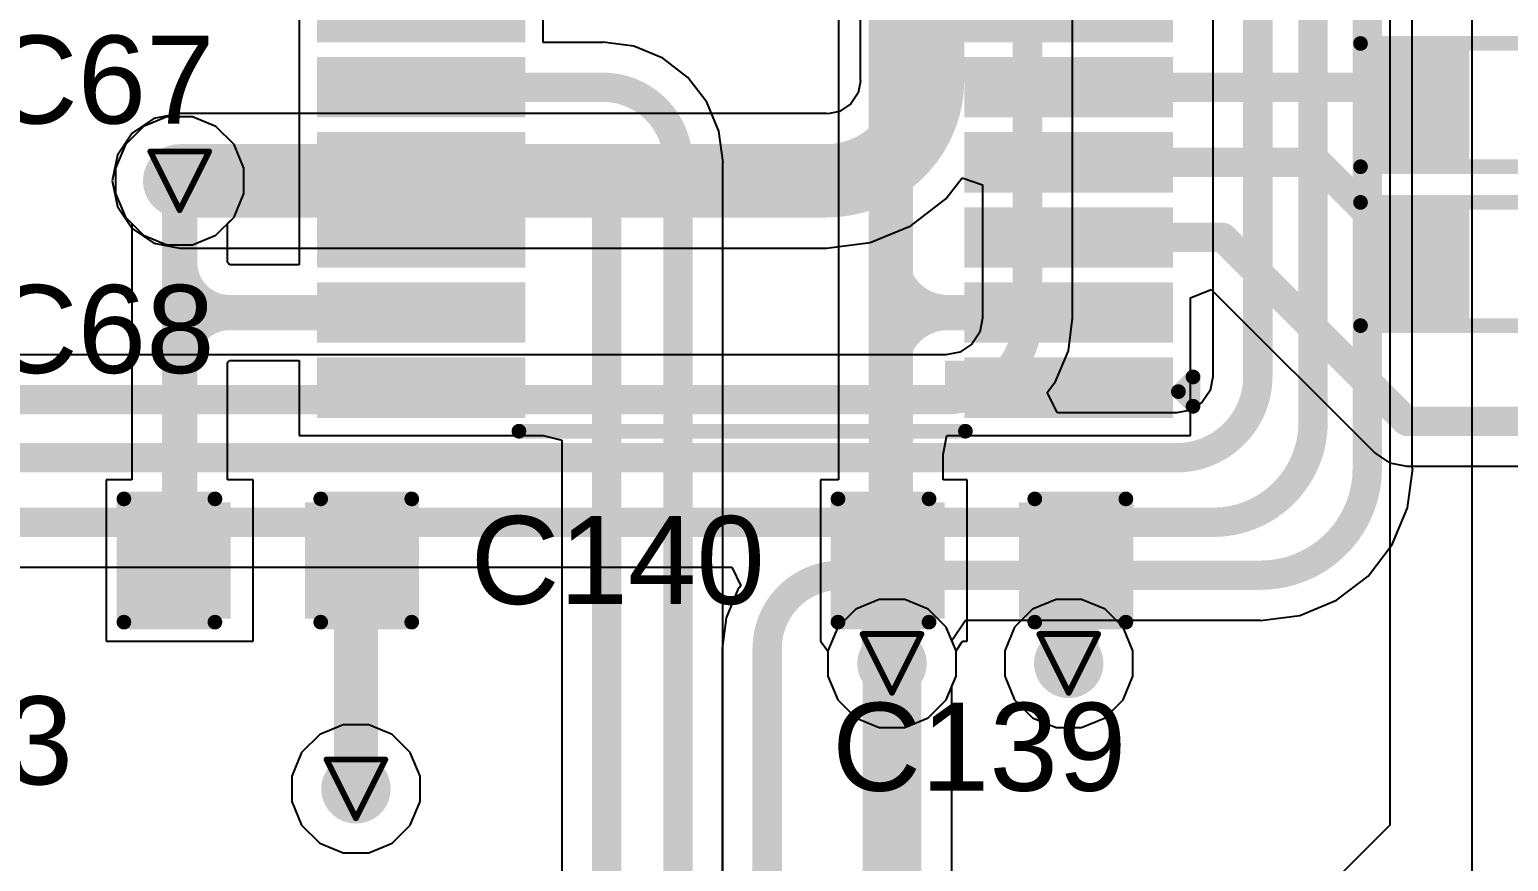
# Model space of a CAD drawing. Header units: inches. Extents: x 0 to 211, y 0 to 201.
# Drawn here: x 1.879 to 2.382, y 3.242 to 3.526 of the extents above; entities that cross this region are included whole.
import ezdxf

# ---------------------------------------------------------------- set-up
doc = ezdxf.new("R2010")
doc.units = ezdxf.units.IN
doc.header["$MEASUREMENT"] = 0
for name, color, linetype in [('Bottom Layer', 5, 'Continuous'), ('Drill Drawing', 1, 'Continuous'), ('Layer 1', 16, 'Continuous'), ('Layer 2', 76, 'Continuous'), ('Top Layer', 1, 'Continuous'), ('Top Overlay', 2, 'Continuous'), ('Top Paste', 8, 'Continuous'), ('Top Solder', 216, 'Continuous'), ('Via Holes', 16, 'Continuous')]:
    doc.layers.add(name, color=color, linetype=linetype)
doc.styles.add('Arial', font='', dxfattribs={"height": 0.2})
doc.styles.get('Arial').set_extended_font_data('Arial')

# ---------------------------------------------------------------- blocks, each defined once
blk = doc.blocks.new('R___0603_46')
at = {"layer": 'Top Layer'}
for points in [[(-0.015, 0.0175), (-0.015, -0.0175), (-0.045, -0.0175), (-0.045, 0.0175)], [(0.045, 0.0175), (0.045, -0.0175), (0.015, -0.0175), (0.015, 0.0175)]]:
    blk.add_hatch(color=1, dxfattribs=at).paths.add_polyline_path(points)
at = {"layer": 'Top Paste'}
for points in [[(-0.015, 0.0175), (-0.015, -0.0175), (-0.045, -0.0175), (-0.045, 0.0175)], [(0.045, 0.0175), (0.045, -0.0175), (0.015, -0.0175), (0.015, 0.0175)]]:
    blk.add_hatch(color=8, dxfattribs=at).paths.add_polyline_path(points)
at = {"layer": 'Top Solder'}
for points in [[(-0.011, 0.0215), (-0.011, -0.0215), (-0.049, -0.0215), (-0.049, 0.0215)], [(0.049, 0.0215), (0.049, -0.0215), (0.011, -0.0215), (0.011, 0.0215)]]:
    blk.add_hatch(color=216, dxfattribs=at).paths.add_polyline_path(points)
at = {"layer": 'Top Overlay'}
for points in [[(0.048, 0.021, 0.005, 0.005, 0), (-0.048, 0.021, 0.005, 0.005, 0)], [(-0.048, 0.021, 0.005, 0.005, 0), (-0.048, -0.021, 0.005, 0.005, 0)], [(0.048, 0.021, 0.005, 0.005, 0), (0.048, -0.021, 0.005, 0.005, 0)], [(0.048, -0.021, 0.005, 0.005, 0), (-0.048, -0.021, 0.005, 0.005, 0)]]:
    blk.add_lwpolyline(points, format="xyseb", dxfattribs=at)
for points in [[(-0.04925, 0.021, 0.0025, 0.0025, 1), (-0.04675, 0.021, 0.0025, 0.0025, 1)], [(-0.04925, 0.021, 0.0025, 0.0025, 1), (-0.04675, 0.021, 0.0025, 0.0025, 1)], [(0.04675, 0.021, 0.0025, 0.0025, 1), (0.04925, 0.021, 0.0025, 0.0025, 1)], [(0.04675, 0.021, 0.0025, 0.0025, 1), (0.04925, 0.021, 0.0025, 0.0025, 1)], [(-0.04925, -0.021, 0.0025, 0.0025, 1), (-0.04675, -0.021, 0.0025, 0.0025, 1)], [(-0.04925, -0.021, 0.0025, 0.0025, 1), (-0.04675, -0.021, 0.0025, 0.0025, 1)], [(0.04675, -0.021, 0.0025, 0.0025, 1), (0.04925, -0.021, 0.0025, 0.0025, 1)], [(0.04675, -0.021, 0.0025, 0.0025, 1), (0.04925, -0.021, 0.0025, 0.0025, 1)]]:
    blk.add_lwpolyline(points, format="xyseb", close=True, dxfattribs=at)
blk = doc.blocks.new('R___0603_47')
at = {"layer": 'Top Layer'}
for points in [[(-0.015, 0.0175), (-0.015, -0.0175), (-0.045, -0.0175), (-0.045, 0.0175)], [(0.045, 0.0175), (0.045, -0.0175), (0.015, -0.0175), (0.015, 0.0175)]]:
    blk.add_hatch(color=1, dxfattribs=at).paths.add_polyline_path(points)
at = {"layer": 'Top Paste'}
for points in [[(-0.015, 0.0175), (-0.015, -0.0175), (-0.045, -0.0175), (-0.045, 0.0175)], [(0.045, 0.0175), (0.045, -0.0175), (0.015, -0.0175), (0.015, 0.0175)]]:
    blk.add_hatch(color=8, dxfattribs=at).paths.add_polyline_path(points)
at = {"layer": 'Top Solder'}
for points in [[(-0.011, 0.0215), (-0.011, -0.0215), (-0.049, -0.0215), (-0.049, 0.0215)], [(0.049, 0.0215), (0.049, -0.0215), (0.011, -0.0215), (0.011, 0.0215)]]:
    blk.add_hatch(color=216, dxfattribs=at).paths.add_polyline_path(points)
at = {"layer": 'Top Overlay'}
for points in [[(0.048, 0.021, 0.005, 0.005, 0), (-0.048, 0.021, 0.005, 0.005, 0)], [(-0.048, 0.021, 0.005, 0.005, 0), (-0.048, -0.021, 0.005, 0.005, 0)], [(0.048, 0.021, 0.005, 0.005, 0), (0.048, -0.021, 0.005, 0.005, 0)], [(0.048, -0.021, 0.005, 0.005, 0), (-0.048, -0.021, 0.005, 0.005, 0)]]:
    blk.add_lwpolyline(points, format="xyseb", dxfattribs=at)
for points in [[(-0.04925, 0.021, 0.0025, 0.0025, 1), (-0.04675, 0.021, 0.0025, 0.0025, 1)], [(-0.04925, 0.021, 0.0025, 0.0025, 1), (-0.04675, 0.021, 0.0025, 0.0025, 1)], [(0.04675, 0.021, 0.0025, 0.0025, 1), (0.04925, 0.021, 0.0025, 0.0025, 1)], [(0.04675, 0.021, 0.0025, 0.0025, 1), (0.04925, 0.021, 0.0025, 0.0025, 1)], [(-0.04925, -0.021, 0.0025, 0.0025, 1), (-0.04675, -0.021, 0.0025, 0.0025, 1)], [(-0.04925, -0.021, 0.0025, 0.0025, 1), (-0.04675, -0.021, 0.0025, 0.0025, 1)], [(0.04675, -0.021, 0.0025, 0.0025, 1), (0.04925, -0.021, 0.0025, 0.0025, 1)], [(0.04675, -0.021, 0.0025, 0.0025, 1), (0.04925, -0.021, 0.0025, 0.0025, 1)]]:
    blk.add_lwpolyline(points, format="xyseb", close=True, dxfattribs=at)
blk = doc.blocks.new('TSSOP_20_53')
at = {"layer": 'Top Layer'}
for points in [[(-0.07874, 0.12146), (-0.07874, 0.10886), (-0.14173, 0.10886), (-0.14173, 0.12146)], [(0.14173, 0.12146), (0.14173, 0.10886), (0.07874, 0.10886), (0.07874, 0.12146)], [(-0.07874, 0.09587), (-0.07874, 0.08327), (-0.14173, 0.08327), (-0.14173, 0.09587)], [(0.14173, 0.09587), (0.14173, 0.08327), (0.07874, 0.08327), (0.07874, 0.09587)], [(-0.07874, 0.07028), (-0.07874, 0.05768), (-0.14173, 0.05768), (-0.14173, 0.07028)], [(0.14173, 0.07028), (0.14173, 0.05768), (0.07874, 0.05768), (0.07874, 0.07028)], [(-0.07874, 0.04469), (-0.07874, 0.03209), (-0.14173, 0.03209), (-0.14173, 0.04469)], [(0.14173, 0.04469), (0.14173, 0.03209), (0.07874, 0.03209), (0.07874, 0.04469)], [(-0.07874, 0.01909), (-0.07874, 0.0065), (-0.14173, 0.0065), (-0.14173, 0.01909)], [(0.14173, 0.01909), (0.14173, 0.0065), (0.07874, 0.0065), (0.07874, 0.01909)], [(-0.07874, -0.0065), (-0.07874, -0.01909), (-0.14173, -0.01909), (-0.14173, -0.0065)], [(0.14173, -0.0065), (0.14173, -0.01909), (0.07874, -0.01909), (0.07874, -0.0065)], [(-0.07874, -0.03209), (-0.07874, -0.04469), (-0.14173, -0.04469), (-0.14173, -0.03209)], [(0.14173, -0.03209), (0.14173, -0.04469), (0.07874, -0.04469), (0.07874, -0.03209)], [(-0.07874, -0.05768), (-0.07874, -0.07028), (-0.14173, -0.07028), (-0.14173, -0.05768)], [(0.14173, -0.05768), (0.14173, -0.07028), (0.07874, -0.07028), (0.07874, -0.05768)], [(-0.07874, -0.08327), (-0.07874, -0.09587), (-0.14173, -0.09587), (-0.14173, -0.08327)], [(0.14173, -0.08327), (0.14173, -0.09587), (0.07874, -0.09587), (0.07874, -0.08327)], [(-0.07874, -0.10886), (-0.07874, -0.12146), (-0.14173, -0.12146), (-0.14173, -0.10886)], [(0.14173, -0.10886), (0.14173, -0.12146), (0.07874, -0.12146), (0.07874, -0.10886)]]:
    blk.add_hatch(color=1, dxfattribs=at).paths.add_polyline_path(points)
at = {"layer": 'Top Overlay'}
blk.add_hatch(color=2, dxfattribs=at).paths.add_polyline_path([(-0.07506, 0.106), (-0.06806, 0.106), (-0.06806, 0.123), (-0.07506, 0.123)])
at = {"layer": 'Top Paste'}
for points in [[(-0.07874, 0.12146), (-0.07874, 0.10886), (-0.14173, 0.10886), (-0.14173, 0.12146)], [(0.14173, 0.12146), (0.14173, 0.10886), (0.07874, 0.10886), (0.07874, 0.12146)], [(-0.07874, 0.09587), (-0.07874, 0.08327), (-0.14173, 0.08327), (-0.14173, 0.09587)], [(0.14173, 0.09587), (0.14173, 0.08327), (0.07874, 0.08327), (0.07874, 0.09587)], [(-0.07874, 0.07028), (-0.07874, 0.05768), (-0.14173, 0.05768), (-0.14173, 0.07028)], [(0.14173, 0.07028), (0.14173, 0.05768), (0.07874, 0.05768), (0.07874, 0.07028)], [(-0.07874, 0.04469), (-0.07874, 0.03209), (-0.14173, 0.03209), (-0.14173, 0.04469)], [(0.14173, 0.04469), (0.14173, 0.03209), (0.07874, 0.03209), (0.07874, 0.04469)], [(-0.07874, 0.01909), (-0.07874, 0.0065), (-0.14173, 0.0065), (-0.14173, 0.01909)], [(0.14173, 0.01909), (0.14173, 0.0065), (0.07874, 0.0065), (0.07874, 0.01909)], [(-0.07874, -0.0065), (-0.07874, -0.01909), (-0.14173, -0.01909), (-0.14173, -0.0065)], [(0.14173, -0.0065), (0.14173, -0.01909), (0.07874, -0.01909), (0.07874, -0.0065)], [(-0.07874, -0.03209), (-0.07874, -0.04469), (-0.14173, -0.04469), (-0.14173, -0.03209)], [(0.14173, -0.03209), (0.14173, -0.04469), (0.07874, -0.04469), (0.07874, -0.03209)], [(-0.07874, -0.05768), (-0.07874, -0.07028), (-0.14173, -0.07028), (-0.14173, -0.05768)], [(0.14173, -0.05768), (0.14173, -0.07028), (0.07874, -0.07028), (0.07874, -0.05768)], [(-0.07874, -0.08327), (-0.07874, -0.09587), (-0.14173, -0.09587), (-0.14173, -0.08327)], [(0.14173, -0.08327), (0.14173, -0.09587), (0.07874, -0.09587), (0.07874, -0.08327)], [(-0.07874, -0.10886), (-0.07874, -0.12146), (-0.14173, -0.12146), (-0.14173, -0.10886)], [(0.14173, -0.10886), (0.14173, -0.12146), (0.07874, -0.12146), (0.07874, -0.10886)]]:
    blk.add_hatch(color=8, dxfattribs=at).paths.add_polyline_path(points)
at = {"layer": 'Top Solder'}
for points in [[(-0.07474, 0.12546), (-0.07474, 0.10486), (-0.14573, 0.10486), (-0.14573, 0.12546)], [(0.14573, 0.12546), (0.14573, 0.10486), (0.07474, 0.10486), (0.07474, 0.12546)], [(-0.07474, 0.09987), (-0.07474, 0.07927), (-0.14573, 0.07927), (-0.14573, 0.09987)], [(0.14573, 0.09987), (0.14573, 0.07927), (0.07474, 0.07927), (0.07474, 0.09987)], [(-0.07474, 0.07428), (-0.07474, 0.05368), (-0.14573, 0.05368), (-0.14573, 0.07428)], [(0.14573, 0.07428), (0.14573, 0.05368), (0.07474, 0.05368), (0.07474, 0.07428)], [(-0.07474, 0.04868), (-0.07474, 0.02809), (-0.14573, 0.02809), (-0.14573, 0.04868)], [(0.14573, 0.04868), (0.14573, 0.02809), (0.07474, 0.02809), (0.07474, 0.04868)], [(-0.07474, 0.02309), (-0.07474, 0.0025), (-0.14573, 0.0025), (-0.14573, 0.02309)], [(0.14573, 0.02309), (0.14573, 0.0025), (0.07474, 0.0025), (0.07474, 0.02309)], [(-0.07474, -0.0025), (-0.07474, -0.02309), (-0.14573, -0.02309), (-0.14573, -0.0025)], [(0.14573, -0.0025), (0.14573, -0.02309), (0.07474, -0.02309), (0.07474, -0.0025)], [(-0.07474, -0.02809), (-0.07474, -0.04868), (-0.14573, -0.04868), (-0.14573, -0.02809)], [(0.14573, -0.02809), (0.14573, -0.04868), (0.07474, -0.04868), (0.07474, -0.02809)], [(-0.07474, -0.05368), (-0.07474, -0.07428), (-0.14573, -0.07428), (-0.14573, -0.05368)], [(0.14573, -0.05368), (0.14573, -0.07428), (0.07474, -0.07428), (0.07474, -0.05368)], [(-0.07474, -0.07927), (-0.07474, -0.09987), (-0.14573, -0.09987), (-0.14573, -0.07927)], [(0.14573, -0.07927), (0.14573, -0.09987), (0.07474, -0.09987), (0.07474, -0.07927)], [(-0.07474, -0.10486), (-0.07474, -0.12546), (-0.14573, -0.12546), (-0.14573, -0.10486)], [(0.14573, -0.10486), (0.14573, -0.12546), (0.07474, -0.12546), (0.07474, -0.10486)]]:
    blk.add_hatch(color=216, dxfattribs=at).paths.add_polyline_path(points)
at = {"layer": 'Top Overlay'}
for points in [[(0.07694, 0.13, 0.005, 0.005, 0), (-0.07506, 0.13, 0.005, 0.005, 0)], [(-0.14756, 0.1165, 0.005, 0.005, 0), (-0.15256, 0.1215, 0.005, 0.005, 0)], [(-0.15256, 0.1215, 0.005, 0.005, 0), (-0.15256, 0.1115, 0.005, 0.005, 0)], [(-0.14756, 0.1165, 0.005, 0.005, 0), (-0.15256, 0.1115, 0.005, 0.005, 0)], [(0.07694, -0.13, 0.005, 0.005, 0), (-0.07506, -0.13, 0.005, 0.005, 0)]]:
    blk.add_lwpolyline(points, format="xyseb", dxfattribs=at)
for points in [[(-0.07631, 0.13, 0.0025, 0.0025, 1), (-0.07381, 0.13, 0.0025, 0.0025, 1)], [(0.07569, 0.13, 0.0025, 0.0025, 1), (0.07819, 0.13, 0.0025, 0.0025, 1)], [(-0.15381, 0.1215, 0.0025, 0.0025, 1), (-0.15131, 0.1215, 0.0025, 0.0025, 1)], [(-0.15381, 0.1215, 0.0025, 0.0025, 1), (-0.15131, 0.1215, 0.0025, 0.0025, 1)], [(-0.14881, 0.1165, 0.0025, 0.0025, 1), (-0.14631, 0.1165, 0.0025, 0.0025, 1)], [(-0.14881, 0.1165, 0.0025, 0.0025, 1), (-0.14631, 0.1165, 0.0025, 0.0025, 1)], [(-0.15381, 0.1115, 0.0025, 0.0025, 1), (-0.15131, 0.1115, 0.0025, 0.0025, 1)], [(-0.15381, 0.1115, 0.0025, 0.0025, 1), (-0.15131, 0.1115, 0.0025, 0.0025, 1)], [(-0.07631, -0.13, 0.0025, 0.0025, 1), (-0.07381, -0.13, 0.0025, 0.0025, 1)], [(0.07569, -0.13, 0.0025, 0.0025, 1), (0.07819, -0.13, 0.0025, 0.0025, 1)]]:
    blk.add_lwpolyline(points, format="xyseb", close=True, dxfattribs=at)
blk = doc.blocks.new('C___0603_250')
at = {"layer": 'Top Layer'}
for points in [[(-0.015, 0.0175), (-0.015, -0.0175), (-0.045, -0.0175), (-0.045, 0.0175)], [(0.045, 0.0175), (0.045, -0.0175), (0.015, -0.0175), (0.015, 0.0175)]]:
    blk.add_hatch(color=1, dxfattribs=at).paths.add_polyline_path(points)
at = {"layer": 'Top Paste'}
for points in [[(-0.015, 0.0175), (-0.015, -0.0175), (-0.045, -0.0175), (-0.045, 0.0175)], [(0.045, 0.0175), (0.045, -0.0175), (0.015, -0.0175), (0.015, 0.0175)]]:
    blk.add_hatch(color=8, dxfattribs=at).paths.add_polyline_path(points)
at = {"layer": 'Top Solder'}
for points in [[(-0.01264, 0.01986), (-0.01264, -0.01986), (-0.04736, -0.01986), (-0.04736, 0.01986)], [(0.04736, 0.01986), (0.04736, -0.01986), (0.01264, -0.01986), (0.01264, 0.01986)]]:
    blk.add_hatch(color=216, dxfattribs=at).paths.add_polyline_path(points)
at = {"layer": 'Top Overlay'}
for points in [[(-0.049, 0.021, 0.005, 0.005, 0), (-0.049, -0.021, 0.005, 0.005, 0)], [(-0.018, 0.021, 0.005, 0.005, 0), (-0.049, 0.021, 0.005, 0.005, 0)], [(0.049, 0.021, 0.005, 0.005, 0), (0.018, 0.021, 0.005, 0.005, 0)], [(0.049, 0.021, 0.005, 0.005, 0), (0.049, -0.021, 0.005, 0.005, 0)], [(-0.018, -0.021, 0.005, 0.005, 0), (-0.049, -0.021, 0.005, 0.005, 0)], [(0.049, -0.021, 0.005, 0.005, 0), (0.018, -0.021, 0.005, 0.005, 0)]]:
    blk.add_lwpolyline(points, format="xyseb", dxfattribs=at)
for points in [[(-0.05025, 0.021, 0.0025, 0.0025, 1), (-0.04775, 0.021, 0.0025, 0.0025, 1)], [(-0.05025, 0.021, 0.0025, 0.0025, 1), (-0.04775, 0.021, 0.0025, 0.0025, 1)], [(-0.01925, 0.021, 0.0025, 0.0025, 1), (-0.01675, 0.021, 0.0025, 0.0025, 1)], [(0.01675, 0.021, 0.0025, 0.0025, 1), (0.01925, 0.021, 0.0025, 0.0025, 1)], [(0.04775, 0.021, 0.0025, 0.0025, 1), (0.05025, 0.021, 0.0025, 0.0025, 1)], [(0.04775, 0.021, 0.0025, 0.0025, 1), (0.05025, 0.021, 0.0025, 0.0025, 1)], [(-0.05025, -0.021, 0.0025, 0.0025, 1), (-0.04775, -0.021, 0.0025, 0.0025, 1)], [(-0.05025, -0.021, 0.0025, 0.0025, 1), (-0.04775, -0.021, 0.0025, 0.0025, 1)], [(-0.01925, -0.021, 0.0025, 0.0025, 1), (-0.01675, -0.021, 0.0025, 0.0025, 1)], [(0.01675, -0.021, 0.0025, 0.0025, 1), (0.01925, -0.021, 0.0025, 0.0025, 1)], [(0.04775, -0.021, 0.0025, 0.0025, 1), (0.05025, -0.021, 0.0025, 0.0025, 1)], [(0.04775, -0.021, 0.0025, 0.0025, 1), (0.05025, -0.021, 0.0025, 0.0025, 1)]]:
    blk.add_lwpolyline(points, format="xyseb", close=True, dxfattribs=at)
blk = doc.blocks.new('C___0603_251')
at = {"layer": 'Top Layer'}
for points in [[(-0.015, 0.0175), (-0.015, -0.0175), (-0.045, -0.0175), (-0.045, 0.0175)], [(0.045, 0.0175), (0.045, -0.0175), (0.015, -0.0175), (0.015, 0.0175)]]:
    blk.add_hatch(color=1, dxfattribs=at).paths.add_polyline_path(points)
at = {"layer": 'Top Paste'}
for points in [[(-0.015, 0.0175), (-0.015, -0.0175), (-0.045, -0.0175), (-0.045, 0.0175)], [(0.045, 0.0175), (0.045, -0.0175), (0.015, -0.0175), (0.015, 0.0175)]]:
    blk.add_hatch(color=8, dxfattribs=at).paths.add_polyline_path(points)
at = {"layer": 'Top Solder'}
for points in [[(-0.01264, 0.01986), (-0.01264, -0.01986), (-0.04736, -0.01986), (-0.04736, 0.01986)], [(0.04736, 0.01986), (0.04736, -0.01986), (0.01264, -0.01986), (0.01264, 0.01986)]]:
    blk.add_hatch(color=216, dxfattribs=at).paths.add_polyline_path(points)
at = {"layer": 'Top Overlay'}
for points in [[(-0.049, 0.021, 0.005, 0.005, 0), (-0.049, -0.021, 0.005, 0.005, 0)], [(-0.018, 0.021, 0.005, 0.005, 0), (-0.049, 0.021, 0.005, 0.005, 0)], [(0.049, 0.021, 0.005, 0.005, 0), (0.018, 0.021, 0.005, 0.005, 0)], [(0.049, 0.021, 0.005, 0.005, 0), (0.049, -0.021, 0.005, 0.005, 0)], [(-0.018, -0.021, 0.005, 0.005, 0), (-0.049, -0.021, 0.005, 0.005, 0)], [(0.049, -0.021, 0.005, 0.005, 0), (0.018, -0.021, 0.005, 0.005, 0)]]:
    blk.add_lwpolyline(points, format="xyseb", dxfattribs=at)
for points in [[(-0.05025, 0.021, 0.0025, 0.0025, 1), (-0.04775, 0.021, 0.0025, 0.0025, 1)], [(-0.05025, 0.021, 0.0025, 0.0025, 1), (-0.04775, 0.021, 0.0025, 0.0025, 1)], [(-0.01925, 0.021, 0.0025, 0.0025, 1), (-0.01675, 0.021, 0.0025, 0.0025, 1)], [(0.01675, 0.021, 0.0025, 0.0025, 1), (0.01925, 0.021, 0.0025, 0.0025, 1)], [(0.04775, 0.021, 0.0025, 0.0025, 1), (0.05025, 0.021, 0.0025, 0.0025, 1)], [(0.04775, 0.021, 0.0025, 0.0025, 1), (0.05025, 0.021, 0.0025, 0.0025, 1)], [(-0.05025, -0.021, 0.0025, 0.0025, 1), (-0.04775, -0.021, 0.0025, 0.0025, 1)], [(-0.05025, -0.021, 0.0025, 0.0025, 1), (-0.04775, -0.021, 0.0025, 0.0025, 1)], [(-0.01925, -0.021, 0.0025, 0.0025, 1), (-0.01675, -0.021, 0.0025, 0.0025, 1)], [(0.01675, -0.021, 0.0025, 0.0025, 1), (0.01925, -0.021, 0.0025, 0.0025, 1)], [(0.04775, -0.021, 0.0025, 0.0025, 1), (0.05025, -0.021, 0.0025, 0.0025, 1)], [(0.04775, -0.021, 0.0025, 0.0025, 1), (0.05025, -0.021, 0.0025, 0.0025, 1)]]:
    blk.add_lwpolyline(points, format="xyseb", close=True, dxfattribs=at)

msp = doc.modelspace()

# ---------------------------------------------------------------- hatches: boundary and pattern name
at = {"layer": 'Bottom Layer'}
h = msp.add_hatch(color=5, dxfattribs=at)
edge = h.paths.add_edge_path()
edge.add_arc((1.93, 3.47436), 0.01181, 0, 360)
h = msp.add_hatch(color=5, dxfattribs=at)
edge = h.paths.add_edge_path()
edge.add_arc((2.1725, 3.30994), 0.01181, 0, 360)
h = msp.add_hatch(color=5, dxfattribs=at)
edge = h.paths.add_edge_path()
edge.add_arc((2.23267, 3.30994), 0.01181, 0, 360)
h = msp.add_hatch(color=5, dxfattribs=at)
edge = h.paths.add_edge_path()
edge.add_arc((1.99, 3.2672), 0.01181, 0, 360)
at = {"layer": 'Layer 1'}
h = msp.add_hatch(color=16, dxfattribs=at)
edge = h.paths.add_edge_path()
edge.add_arc((1.93, 3.47436), 0.01181, 0, 360)
h = msp.add_hatch(color=16, dxfattribs=at)
edge = h.paths.add_edge_path()
edge.add_arc((2.1725, 3.30994), 0.01181, 0, 360)
h = msp.add_hatch(color=16, dxfattribs=at)
edge = h.paths.add_edge_path()
edge.add_arc((2.23267, 3.30994), 0.01181, 0, 360)
h = msp.add_hatch(color=16, dxfattribs=at)
edge = h.paths.add_edge_path()
edge.add_arc((1.99, 3.2672), 0.01181, 0, 360)
at = {"layer": 'Layer 2'}
h = msp.add_hatch(color=76, dxfattribs=at)
edge = h.paths.add_edge_path()
edge.add_arc((1.93, 3.47436), 0.01181, 0, 360)
h = msp.add_hatch(color=76, dxfattribs=at)
edge = h.paths.add_edge_path()
edge.add_arc((2.1725, 3.30994), 0.01181, 0, 360)
h = msp.add_hatch(color=76, dxfattribs=at)
edge = h.paths.add_edge_path()
edge.add_arc((2.23267, 3.30994), 0.01181, 0, 360)
h = msp.add_hatch(color=76, dxfattribs=at)
edge = h.paths.add_edge_path()
edge.add_arc((1.99, 3.2672), 0.01181, 0, 360)
at = {"layer": 'Top Layer'}
h = msp.add_hatch(color=1, dxfattribs=at)
edge = h.paths.add_edge_path()
edge.add_arc((1.93, 3.47436), 0.01181, 0, 360)
h = msp.add_hatch(color=1, dxfattribs=at)
edge = h.paths.add_edge_path()
edge.add_arc((2.1725, 3.30994), 0.01181, 0, 360)
h = msp.add_hatch(color=1, dxfattribs=at)
edge = h.paths.add_edge_path()
edge.add_arc((2.23267, 3.30994), 0.01181, 0, 360)
h = msp.add_hatch(color=1, dxfattribs=at)
edge = h.paths.add_edge_path()
edge.add_arc((1.99, 3.2672), 0.01181, 0, 360)
at = {"layer": 'Via Holes'}
h = msp.add_hatch(color=7, dxfattribs=at)
edge = h.paths.add_edge_path()
edge.add_arc((1.93, 3.47436), 0.00591, 0, 360)
h = msp.add_hatch(color=7, dxfattribs=at)
edge = h.paths.add_edge_path()
edge.add_arc((2.1725, 3.30994), 0.00591, 0, 360)
h = msp.add_hatch(color=7, dxfattribs=at)
edge = h.paths.add_edge_path()
edge.add_arc((2.23267, 3.30994), 0.00591, 0, 360)
h = msp.add_hatch(color=7, dxfattribs=at)
edge = h.paths.add_edge_path()
edge.add_arc((1.99, 3.2672), 0.00591, 0, 360)

# ---------------------------------------------------------------- linework, layer by layer
at = {"layer": 'Bottom Layer'}
for p, q in [((2.34961, 3.37632), (2.34961, 4.49959)), ((2.28174, 4.43014), (2.28174, 3.40767)), ((2.23392, 3.42762), (2.23392, 4.30151)), ((2.16167, 4.15179), (2.16167, 3.50875)), ((2.16095, 3.50431), (2.15843, 3.50054)), ((2.16175, 3.50834), (2.16095, 3.50431)), ((2.16167, 3.50875), (2.16175, 3.50834)), ((2.15843, 3.50054), (2.15466, 3.49802)), ((1.92122, 3.49555), (1.91378, 3.49058)), ((1.93, 3.4973), (1.92122, 3.49555)), ((2.15022, 3.4973), (1.93, 3.4973)), ((2.15063, 3.49722), (2.15022, 3.4973)), ((2.15466, 3.49802), (2.15063, 3.49722)), ((1.91378, 3.49058), (1.90881, 3.48314)), ((1.90881, 3.48314), (1.90706, 3.47436)), ((1.90706, 3.47436), (1.90881, 3.46558)), ((2.19079, 3.46818), (2.19633, 3.4754)), ((2.19633, 3.4754), (2.20333, 3.47302)), ((2.20333, 3.47302), (2.20333, 3.42762)), ((1.90881, 3.46558), (1.91378, 3.45814)), ((2.17891, 3.45906), (2.19079, 3.46818)), ((2.16507, 3.45332), (2.17891, 3.45906)), ((1.91378, 3.45814), (1.92122, 3.45317)), ((1.92122, 3.45317), (1.93, 3.45142)), ((1.93, 3.45142), (2.15022, 3.45142)), ((2.15022, 3.45137), (2.16507, 3.45332)), ((2.15022, 3.45142), (2.15022, 3.45137)), ((2.20335, 3.42753), (2.20241, 3.4228)), ((2.20333, 3.42762), (2.20335, 3.42753)), ((2.23253, 3.41643), (2.234, 3.42762)), ((2.234, 3.42762), (2.23392, 3.42762)), ((2.19969, 3.41872), (2.19561, 3.416)), ((2.20241, 3.4228), (2.19969, 3.41872)), ((2.19079, 3.41507), (1.8301, 3.41507)), ((2.19088, 3.41506), (2.19079, 3.41507)), ((2.19561, 3.416), (2.19088, 3.41506)), ((2.22821, 3.40601), (2.23253, 3.41643)), ((2.22536, 3.40229), (2.22821, 3.40601)), ((2.28176, 3.40759), (2.28083, 3.40292)), ((2.28174, 3.40767), (2.28176, 3.40759)), ((2.22881, 3.39529), (2.22536, 3.40229)), ((2.27814, 3.3989), (2.27412, 3.39621)), ((2.28083, 3.40292), (2.27814, 3.3989)), ((2.26937, 3.39529), (2.22881, 3.39529)), ((2.26945, 3.39528), (2.26937, 3.39529)), ((2.27412, 3.39621), (2.26945, 3.39528)), ((2.34799, 3.36292), (2.34976, 3.37632)), ((2.34976, 3.37632), (2.34961, 3.37632)), ((2.34282, 3.35044), (2.34799, 3.36292)), ((2.3346, 3.33972), (2.34282, 3.35044)), ((1.858, 3.34271), (2.11793, 3.34271)), ((2.11793, 3.34271), (2.12102, 3.33643)), ((2.32388, 3.33149), (2.3346, 3.33972)), ((2.12006, 3.33517), (2.11603, 3.32544)), ((2.12102, 3.33643), (2.12006, 3.33517)), ((2.31139, 3.32632), (2.32388, 3.33149)), ((2.11603, 3.32544), (2.11465, 3.315)), ((2.19289, 3.31771), (2.19756, 3.32471)), ((2.19756, 3.32471), (2.298, 3.32471)), ((2.298, 3.32456), (2.31139, 3.32632)), ((2.298, 3.32471), (2.298, 3.32456)), ((2.11465, 3.315), (2.11471, 3.315)), ((2.11471, 3.315), (2.11471, 3.02225)), ((2.19431, 3.31427), (2.19289, 3.31771)), ((2.19431, 3.3056), (2.19431, 3.31427)), ((2.19289, 3.30217), (2.19431, 3.3056)), ((2.19289, 3.05778), (2.19289, 3.30217))]:
    msp.add_line(p, q, dxfattribs=at)
for points in [[(2.33431, 3.37632, 0.01, 0.01, 0), (2.33431, 4.49959, 0.01, 0.01, 0)], [(2.31587, 3.39208, 0.01, 0.01, 0), (2.31587, 4.48565, 0.01, 0.01, 0)], [(2.29704, 3.40767, 0.01, 0.01, 0), (2.29704, 4.43014, 0.01, 0.01, 0)], [(2.21863, 3.42762, 0.01, 0.01, 0), (2.21863, 4.30151, 0.01, 0.01, 0)], [(2.18461, 3.50875, 0.025, 0.025, 0), (2.18461, 4.15179, 0.025, 0.025, 0)], [(2.18461, 3.50875, 0.025, 0.025, -0.414214), (2.15022, 3.47436, 0.025, 0.025, 0)], [(1.93, 3.47436, 0.025, 0.025, 0), (2.15022, 3.47436, 0.025, 0.025, 0)], [(2.21863, 3.42762, 0.01, 0.01, -0.414214), (2.19079, 3.39978, 0.01, 0.01, 0)], [(2.29704, 3.40767, 0.01, 0.01, -0.414214), (2.26937, 3.38, 0.01, 0.01, 0)], [(1.8301, 3.39978, 0.01, 0.01, 0), (2.19079, 3.39978, 0.01, 0.01, 0)], [(2.31587, 3.39208, 0.01, 0.01, -0.414214), (2.28179, 3.358, 0.01, 0.01, 0)], [(1.84485, 3.38, 0.01, 0.01, 0), (2.26937, 3.38, 0.01, 0.01, 0)], [(2.33431, 3.37632, 0.01, 0.01, -0.414214), (2.298, 3.34, 0.01, 0.01, 0)], [(1.858, 3.358, 0.01, 0.01, 0), (2.28179, 3.358, 0.01, 0.01, 0)], [(2.13, 3.315, 0.01, 0.01, -0.414214), (2.155, 3.34, 0.01, 0.01, 0)], [(2.155, 3.34, 0.01, 0.01, 0), (2.298, 3.34, 0.01, 0.01, 0)], [(2.13, 3.02225, 0.01, 0.01, 0), (2.13, 3.315, 0.01, 0.01, 0)], [(2.1725, 3.0567, 0.02, 0.02, 0), (2.1725, 3.30994, 0.02, 0.02, 0)]]:
    msp.add_lwpolyline(points, format="xyseb", dxfattribs=at)
for points in [[(2.17836, 3.50875, 0.0125, 0.0125, 1), (2.19086, 3.50875, 0.0125, 0.0125, 1)], [(2.17836, 3.50875, 0.0125, 0.0125, 1), (2.19086, 3.50875, 0.0125, 0.0125, 1)], [(1.92375, 3.47436, 0.0125, 0.0125, 1), (1.93625, 3.47436, 0.0125, 0.0125, 1)], [(2.14397, 3.47436, 0.0125, 0.0125, 1), (2.15647, 3.47436, 0.0125, 0.0125, 1)], [(2.14397, 3.47436, 0.0125, 0.0125, 1), (2.15647, 3.47436, 0.0125, 0.0125, 1)], [(2.21613, 3.42762, 0.005, 0.005, 1), (2.22113, 3.42762, 0.005, 0.005, 1)], [(2.21613, 3.42762, 0.005, 0.005, 1), (2.22113, 3.42762, 0.005, 0.005, 1)], [(2.29454, 3.40767, 0.005, 0.005, 1), (2.29954, 3.40767, 0.005, 0.005, 1)], [(2.29454, 3.40767, 0.005, 0.005, 1), (2.29954, 3.40767, 0.005, 0.005, 1)], [(2.18829, 3.39978, 0.005, 0.005, 1), (2.19329, 3.39978, 0.005, 0.005, 1)], [(2.18829, 3.39978, 0.005, 0.005, 1), (2.19329, 3.39978, 0.005, 0.005, 1)], [(2.31337, 3.39208, 0.005, 0.005, 1), (2.31837, 3.39208, 0.005, 0.005, 1)], [(2.31337, 3.39208, 0.005, 0.005, 1), (2.31837, 3.39208, 0.005, 0.005, 1)], [(2.26687, 3.38, 0.005, 0.005, 1), (2.27187, 3.38, 0.005, 0.005, 1)], [(2.26687, 3.38, 0.005, 0.005, 1), (2.27187, 3.38, 0.005, 0.005, 1)], [(2.33181, 3.37632, 0.005, 0.005, 1), (2.33681, 3.37632, 0.005, 0.005, 1)], [(2.33181, 3.37632, 0.005, 0.005, 1), (2.33681, 3.37632, 0.005, 0.005, 1)], [(2.27929, 3.358, 0.005, 0.005, 1), (2.28429, 3.358, 0.005, 0.005, 1)], [(2.27929, 3.358, 0.005, 0.005, 1), (2.28429, 3.358, 0.005, 0.005, 1)], [(2.1525, 3.34, 0.005, 0.005, 1), (2.1575, 3.34, 0.005, 0.005, 1)], [(2.1525, 3.34, 0.005, 0.005, 1), (2.1575, 3.34, 0.005, 0.005, 1)], [(2.2955, 3.34, 0.005, 0.005, 1), (2.3005, 3.34, 0.005, 0.005, 1)], [(2.2955, 3.34, 0.005, 0.005, 1), (2.3005, 3.34, 0.005, 0.005, 1)], [(2.1275, 3.315, 0.005, 0.005, 1), (2.1325, 3.315, 0.005, 0.005, 1)], [(2.1275, 3.315, 0.005, 0.005, 1), (2.1325, 3.315, 0.005, 0.005, 1)], [(2.1675, 3.30994, 0.01, 0.01, 1), (2.1775, 3.30994, 0.01, 0.01, 1)]]:
    msp.add_lwpolyline(points, format="xyseb", close=True, dxfattribs=at)
at = {"layer": 'Drill Drawing'}
for points in [[(1.92, 3.48436, 0.002, 0.002, 0), (1.94, 3.48436, 0.002, 0.002, 0)], [(1.92, 3.48436, 0.002, 0.002, 0), (1.93, 3.46436, 0.002, 0.002, 0)], [(1.93, 3.46436, 0.002, 0.002, 0), (1.94, 3.48436, 0.002, 0.002, 0)], [(2.1625, 3.31994, 0.002, 0.002, 0), (2.1825, 3.31994, 0.002, 0.002, 0)], [(2.1625, 3.31994, 0.002, 0.002, 0), (2.1725, 3.29994, 0.002, 0.002, 0)], [(2.1725, 3.29994, 0.002, 0.002, 0), (2.1825, 3.31994, 0.002, 0.002, 0)], [(2.22267, 3.31994, 0.002, 0.002, 0), (2.24267, 3.31994, 0.002, 0.002, 0)], [(2.22267, 3.31994, 0.002, 0.002, 0), (2.23267, 3.29994, 0.002, 0.002, 0)], [(2.23267, 3.29994, 0.002, 0.002, 0), (2.24267, 3.31994, 0.002, 0.002, 0)], [(1.98, 3.2772, 0.002, 0.002, 0), (2, 3.2772, 0.002, 0.002, 0)], [(1.98, 3.2772, 0.002, 0.002, 0), (1.99, 3.2572, 0.002, 0.002, 0)], [(1.99, 3.2572, 0.002, 0.002, 0), (2, 3.2772, 0.002, 0.002, 0)]]:
    msp.add_lwpolyline(points, format="xyseb", dxfattribs=at)
for points in [[(1.9195, 3.48436, 0.001, 0.001, 1), (1.9205, 3.48436, 0.001, 0.001, 1)], [(1.9195, 3.48436, 0.001, 0.001, 1), (1.9205, 3.48436, 0.001, 0.001, 1)], [(1.9395, 3.48436, 0.001, 0.001, 1), (1.9405, 3.48436, 0.001, 0.001, 1)], [(1.9395, 3.48436, 0.001, 0.001, 1), (1.9405, 3.48436, 0.001, 0.001, 1)], [(1.9295, 3.46436, 0.001, 0.001, 1), (1.9305, 3.46436, 0.001, 0.001, 1)], [(1.9295, 3.46436, 0.001, 0.001, 1), (1.9305, 3.46436, 0.001, 0.001, 1)], [(2.162, 3.31994, 0.001, 0.001, 1), (2.163, 3.31994, 0.001, 0.001, 1)], [(2.162, 3.31994, 0.001, 0.001, 1), (2.163, 3.31994, 0.001, 0.001, 1)], [(2.182, 3.31994, 0.001, 0.001, 1), (2.183, 3.31994, 0.001, 0.001, 1)], [(2.182, 3.31994, 0.001, 0.001, 1), (2.183, 3.31994, 0.001, 0.001, 1)], [(2.22217, 3.31994, 0.001, 0.001, 1), (2.22317, 3.31994, 0.001, 0.001, 1)], [(2.22217, 3.31994, 0.001, 0.001, 1), (2.22317, 3.31994, 0.001, 0.001, 1)], [(2.24217, 3.31994, 0.001, 0.001, 1), (2.24317, 3.31994, 0.001, 0.001, 1)], [(2.24217, 3.31994, 0.001, 0.001, 1), (2.24317, 3.31994, 0.001, 0.001, 1)], [(2.172, 3.29994, 0.001, 0.001, 1), (2.173, 3.29994, 0.001, 0.001, 1)], [(2.172, 3.29994, 0.001, 0.001, 1), (2.173, 3.29994, 0.001, 0.001, 1)], [(2.23217, 3.29994, 0.001, 0.001, 1), (2.23317, 3.29994, 0.001, 0.001, 1)], [(2.23217, 3.29994, 0.001, 0.001, 1), (2.23317, 3.29994, 0.001, 0.001, 1)], [(1.9795, 3.2772, 0.001, 0.001, 1), (1.9805, 3.2772, 0.001, 0.001, 1)], [(1.9795, 3.2772, 0.001, 0.001, 1), (1.9805, 3.2772, 0.001, 0.001, 1)], [(1.9995, 3.2772, 0.001, 0.001, 1), (2.0005, 3.2772, 0.001, 0.001, 1)], [(1.9995, 3.2772, 0.001, 0.001, 1), (2.0005, 3.2772, 0.001, 0.001, 1)], [(1.9895, 3.2572, 0.001, 0.001, 1), (1.9905, 3.2572, 0.001, 0.001, 1)], [(1.9895, 3.2572, 0.001, 0.001, 1), (1.9905, 3.2572, 0.001, 0.001, 1)]]:
    msp.add_lwpolyline(points, format="xyseb", close=True, dxfattribs=at)
at = {"layer": 'Layer 1'}
for p, q in [((1.92566, 3.49617), (1.91765, 3.49285)), ((1.93434, 3.49617), (1.92566, 3.49617)), ((1.94235, 3.49285), (1.93434, 3.49617)), ((1.91765, 3.49285), (1.91151, 3.48671)), ((1.94849, 3.48671), (1.94235, 3.49285)), ((1.91151, 3.48671), (1.90819, 3.4787)), ((1.95181, 3.4787), (1.94849, 3.48671)), ((1.90819, 3.4787), (1.90819, 3.47002)), ((1.95181, 3.47002), (1.95181, 3.4787)), ((1.90819, 3.47002), (1.91151, 3.46201)), ((1.94849, 3.46201), (1.95181, 3.47002)), ((1.91151, 3.46201), (1.91765, 3.45587)), ((1.94235, 3.45587), (1.94849, 3.46201)), ((1.91765, 3.45587), (1.92566, 3.45255)), ((1.93434, 3.45255), (1.94235, 3.45587)), ((1.92566, 3.45255), (1.93434, 3.45255)), ((2.16014, 3.32843), (2.15401, 3.32229)), ((2.16816, 3.33175), (2.16014, 3.32843)), ((2.17684, 3.33175), (2.16816, 3.33175)), ((2.18485, 3.32843), (2.17684, 3.33175)), ((2.19099, 3.32229), (2.18485, 3.32843)), ((2.15401, 3.32229), (2.15069, 3.31427)), ((2.19431, 3.31427), (2.19099, 3.32229)), ((2.15069, 3.31427), (2.15069, 3.3056)), ((2.19431, 3.3056), (2.19431, 3.31427)), ((2.15069, 3.3056), (2.15401, 3.29758)), ((2.19099, 3.29758), (2.19431, 3.3056)), ((2.15401, 3.29758), (2.16014, 3.29144)), ((2.18485, 3.29144), (2.19099, 3.29758)), ((2.16014, 3.29144), (2.16816, 3.28812)), ((2.16816, 3.28812), (2.17684, 3.28812)), ((2.17684, 3.28812), (2.18485, 3.29144))]:
    msp.add_line(p, q, dxfattribs=at)
at = {"layer": 'Layer 2'}
for p, q in [((2.37, 2.95377), (2.37, 4.15462)), ((2.34201, 3.58816), (2.34201, 3.25489)), ((2.16014, 3.32843), (2.15401, 3.32229)), ((2.16816, 3.33175), (2.16014, 3.32843)), ((2.17684, 3.33175), (2.16816, 3.33175)), ((2.18485, 3.32843), (2.17684, 3.33175)), ((2.19099, 3.32229), (2.18485, 3.32843)), ((2.22031, 3.32843), (2.21418, 3.32229)), ((2.22833, 3.33175), (2.22031, 3.32843)), ((2.23701, 3.33175), (2.22833, 3.33175)), ((2.24502, 3.32843), (2.23701, 3.33175)), ((2.25116, 3.32229), (2.24502, 3.32843)), ((2.15401, 3.32229), (2.15069, 3.31427)), ((2.19431, 3.31427), (2.19099, 3.32229)), ((2.21418, 3.32229), (2.21086, 3.31427)), ((2.25448, 3.31427), (2.25116, 3.32229)), ((2.15069, 3.31427), (2.15069, 3.3056)), ((2.19431, 3.3056), (2.19431, 3.31427)), ((2.21086, 3.31427), (2.21086, 3.3056)), ((2.25448, 3.3056), (2.25448, 3.31427)), ((2.15069, 3.3056), (2.15401, 3.29758)), ((2.19099, 3.29758), (2.19431, 3.3056)), ((2.21086, 3.3056), (2.21418, 3.29758)), ((2.25116, 3.29758), (2.25448, 3.3056)), ((2.15401, 3.29758), (2.16014, 3.29144)), ((2.18485, 3.29144), (2.19099, 3.29758)), ((2.21418, 3.29758), (2.22031, 3.29144)), ((2.24502, 3.29144), (2.25116, 3.29758)), ((1.98566, 3.28901), (1.97765, 3.28569)), ((1.99434, 3.28901), (1.98566, 3.28901)), ((2.00235, 3.28569), (1.99434, 3.28901)), ((2.16014, 3.29144), (2.16816, 3.28812)), ((2.16816, 3.28812), (2.17684, 3.28812)), ((2.17684, 3.28812), (2.18485, 3.29144)), ((2.22031, 3.29144), (2.22833, 3.28812)), ((2.22833, 3.28812), (2.23701, 3.28812)), ((2.23701, 3.28812), (2.24502, 3.29144)), ((1.97765, 3.28569), (1.97151, 3.27955)), ((2.00849, 3.27955), (2.00235, 3.28569)), ((1.97151, 3.27955), (1.96819, 3.27154)), ((2.01181, 3.27154), (2.00849, 3.27955)), ((1.96819, 3.27154), (1.96819, 3.26286)), ((2.01181, 3.26286), (2.01181, 3.27154)), ((1.96819, 3.26286), (1.97151, 3.25484)), ((2.00849, 3.25484), (2.01181, 3.26286)), ((1.97151, 3.25484), (1.97765, 3.24871)), ((2.00235, 3.24871), (2.00849, 3.25484)), ((2.34201, 3.25489), (2.30012, 3.213)), ((1.97765, 3.24871), (1.98566, 3.24539)), ((1.99434, 3.24539), (2.00235, 3.24871)), ((1.98566, 3.24539), (1.99434, 3.24539))]:
    msp.add_line(p, q, dxfattribs=at)
at = {"layer": 'Top Layer'}
for p, q in [((2.15427, 3.66084), (2.15427, 3.41019)), ((2.05369, 3.52154), (2.05369, 3.56672)), ((1.9707, 3.54113), (1.9707, 3.51554)), ((2.07405, 3.52154), (2.05369, 3.52154)), ((2.08464, 3.5202), (2.07405, 3.5216)), ((2.07405, 3.5216), (2.07405, 3.52154)), ((2.09452, 3.51612), (2.08464, 3.5202)), ((1.9707, 3.51554), (1.9707, 3.48995)), ((2.103, 3.50961), (2.09452, 3.51612)), ((2.1095, 3.50113), (2.103, 3.50961)), ((2.11359, 3.49126), (2.1095, 3.50113)), ((1.92566, 3.49617), (1.91765, 3.49285)), ((1.93434, 3.49617), (1.92566, 3.49617)), ((1.94235, 3.49285), (1.93434, 3.49617)), ((1.91765, 3.49285), (1.91151, 3.48671)), ((1.94849, 3.48671), (1.94235, 3.49285)), ((1.9707, 3.48995), (1.9707, 3.44579)), ((2.11499, 3.48066), (2.11359, 3.49126)), ((1.91151, 3.48671), (1.90819, 3.4787)), ((1.95181, 3.4787), (1.94849, 3.48671)), ((2.11493, 2.86543), (2.11493, 3.48066)), ((2.11493, 3.48066), (2.11499, 3.48066)), ((1.90819, 3.4787), (1.90819, 3.47002)), ((1.95181, 3.47002), (1.95181, 3.4787)), ((1.90819, 3.47002), (1.91151, 3.46201)), ((1.94849, 3.46201), (1.95181, 3.47002)), ((1.91151, 3.46201), (1.91369, 3.45983)), ((1.91369, 3.45983), (1.91369, 3.41248)), ((1.94631, 3.45983), (1.94849, 3.46201)), ((1.94631, 3.44648), (1.94631, 3.45983)), ((1.94646, 3.44648), (1.94631, 3.44648)), ((1.94662, 3.4461), (1.94646, 3.44648)), ((1.947, 3.44594), (1.94662, 3.4461)), ((1.947, 3.44579), (1.947, 3.44594)), ((1.9707, 3.44579), (1.947, 3.44579)), ((2.27417, 3.43446), (2.28117, 3.43736)), ((2.27417, 3.38759), (2.27417, 3.43446)), ((2.28117, 3.43736), (2.33696, 3.38157)), ((1.91369, 3.41248), (1.91369, 3.3725)), ((1.94631, 3.3725), (1.94631, 3.41248)), ((1.94631, 3.41248), (1.94646, 3.41248)), ((1.94646, 3.41248), (1.94662, 3.41286)), ((1.94662, 3.41286), (1.947, 3.41302)), ((1.947, 3.41302), (1.947, 3.41316)), ((1.947, 3.41316), (1.9707, 3.41316)), ((1.9707, 3.41316), (1.9707, 3.38759)), ((2.15427, 3.41019), (2.15427, 3.3725)), ((1.9707, 3.38759), (2.05369, 3.38759)), ((2.05369, 3.38759), (2.05369, 3.38759)), ((2.05369, 3.38759), (2.06005, 3.38603)), ((2.06005, 3.38603), (2.06005, 2.83789)), ((2.18995, 3.38109), (2.19117, 3.38759)), ((2.19117, 3.38759), (2.27417, 3.38759)), ((2.18995, 3.3725), (2.18995, 3.38109)), ((2.33696, 3.38157), (2.34192, 3.37826)), ((2.34192, 3.37826), (2.34777, 3.37709)), ((2.34777, 3.37709), (2.57645, 3.37709)), ((1.91369, 3.3725), (1.905, 3.3725)), ((1.905, 3.3725), (1.905, 3.3175)), ((1.955, 3.3725), (1.94631, 3.3725)), ((1.955, 3.3175), (1.955, 3.3725)), ((2.15427, 3.3725), (2.14811, 3.3725)), ((2.14811, 3.3725), (2.14811, 3.3175)), ((2.19811, 3.3725), (2.18995, 3.3725)), ((2.19811, 3.3175), (2.19811, 3.3725)), ((1.905, 3.3175), (1.955, 3.3175)), ((2.14811, 3.3175), (2.14811, 3.3175)), ((2.14811, 3.3175), (2.15069, 3.31427)), ((2.15069, 3.31427), (2.15069, 3.3056)), ((2.19431, 3.31427), (2.19646, 3.3175)), ((2.19431, 3.3056), (2.19431, 3.31427)), ((2.19646, 3.3175), (2.19811, 3.3175)), ((2.15069, 3.3056), (2.15401, 3.29758)), ((2.19099, 3.29758), (2.19431, 3.3056)), ((2.15401, 3.29758), (2.16014, 3.29144)), ((2.18485, 3.29144), (2.19099, 3.29758)), ((2.16014, 3.29144), (2.16816, 3.28812)), ((2.16816, 3.28812), (2.17684, 3.28812)), ((2.17684, 3.28812), (2.18485, 3.29144))]:
    msp.add_line(p, q, dxfattribs=at)
for points in [[(2.17211, 3.41019, 0.015, 0.015, 0), (2.17211, 3.68834, 0.015, 0.015, 0)], [(2.0122, 3.50625, 0.01, 0.01, 0), (2.07405, 3.50625, 0.01, 0.01, 0)], [(2.07405, 3.50625, 0.01, 0.01, -0.414214), (2.09964, 3.48066, 0.01, 0.01, 0)], [(2.23267, 3.50625, 0.01, 0.01, 0), (2.3499, 3.50625, 0.01, 0.01, 0)], [(2.3499, 3.50625, 0.01, 0.01, 0), (2.35, 3.50616, 0.01, 0.01, 0)], [(2.0122, 3.48066, 0.01, 0.01, 0), (2.05538, 3.48066, 0.01, 0.01, 0)], [(2.05538, 3.48066, 0.01, 0.01, -0.414214), (2.07534, 3.4607, 0.01, 0.01, 0)], [(2.09964, 2.84988, 0.01, 0.01, 0), (2.09964, 3.48066, 0.01, 0.01, 0)], [(2.23267, 3.48066, 0.01, 0.01, 0), (2.31732, 3.48066, 0.01, 0.01, 0)], [(2.31732, 3.48066, 0.01, 0.01, 0), (2.33946, 3.45852, 0.01, 0.01, 0)], [(1.93, 3.44648, 0.012, 0.012, 0), (1.93, 3.47436, 0.012, 0.012, 0)], [(2.07534, 2.82233, 0.01, 0.01, 0), (2.07534, 3.4607, 0.01, 0.01, 0)], [(2.23267, 3.45507, 0.01, 0.01, 0), (2.28509, 3.45507, 0.01, 0.01, 0)], [(2.28509, 3.45507, 0.01, 0.01, 0), (2.34777, 3.39239, 0.01, 0.01, 0)], [(2.33946, 3.45852, 0.01, 0.01, 0), (2.34, 3.45852, 0.01, 0.01, 0)], [(2.34, 3.45852, 0.01, 0.01, 0), (2.35, 3.44852, 0.01, 0.01, 0)], [(2.1914, 3.42948, 0.012, 0.012, -0.414214), (2.17211, 3.44877, 0.012, 0.012, 0)], [(1.93, 3.41248, 0.012, 0.012, 0), (1.93, 3.44648, 0.012, 0.012, 0)], [(1.947, 3.42948, 0.012, 0.012, -0.414214), (1.93, 3.44648, 0.012, 0.012, 0)], [(2.35, 3.44602, 0.01, 0.01, 0), (2.35, 3.44852, 0.01, 0.01, 0)], [(1.93, 3.41248, 0.012, 0.012, -0.414214), (1.947, 3.42948, 0.012, 0.012, 0)], [(1.932, 3.42948, 0.012, 0.012, 0), (1.947, 3.42948, 0.012, 0.012, 0)], [(1.947, 3.42948, 0.012, 0.012, 0), (1.9972, 3.42948, 0.012, 0.012, 0)], [(2.17211, 3.41019, 0.012, 0.012, -0.414214), (2.1914, 3.42948, 0.012, 0.012, 0)], [(2.1914, 3.42948, 0.012, 0.012, 0), (2.23267, 3.42948, 0.012, 0.012, 0)], [(1.93, 3.345, 0.012, 0.012, 0), (1.93, 3.41248, 0.012, 0.012, 0)], [(2.17211, 3.35075, 0.015, 0.015, 0), (2.17211, 3.41019, 0.015, 0.015, 0)], [(2.34777, 3.39239, 0.01, 0.01, 0), (2.592, 3.39239, 0.01, 0.01, 0)], [(2.17186, 3.35072, 0.02, 0.02, 0), (2.17218, 3.3504, 0.02, 0.02, 0)], [(2.17218, 3.31026, 0.02, 0.02, 0), (2.17218, 3.3504, 0.02, 0.02, 0)], [(2.17311, 3.34975, 0.015, 0.015, -0.414214), (2.17211, 3.35075, 0.015, 0.015, 0)], [(2.23289, 3.34953, 0.02, 0.02, 0), (2.23311, 3.34975, 0.02, 0.02, 0)], [(2.23289, 3.31016, 0.02, 0.02, 0), (2.23289, 3.34953, 0.02, 0.02, 0)], [(1.99, 3.2672, 0.015, 0.015, 0), (1.99, 3.345, 0.015, 0.015, 0)], [(2.17218, 3.31026, 0.02, 0.02, 0), (2.1725, 3.30994, 0.02, 0.02, 0)], [(2.23267, 3.30994, 0.02, 0.02, 0), (2.23289, 3.31016, 0.02, 0.02, 0)]]:
    msp.add_lwpolyline(points, format="xyseb", dxfattribs=at)
for points in [[(2.0097, 3.50625, 0.005, 0.005, 1), (2.0147, 3.50625, 0.005, 0.005, 1)], [(2.07155, 3.50625, 0.005, 0.005, 1), (2.07655, 3.50625, 0.005, 0.005, 1)], [(2.07155, 3.50625, 0.005, 0.005, 1), (2.07655, 3.50625, 0.005, 0.005, 1)], [(2.23017, 3.50625, 0.005, 0.005, 1), (2.23517, 3.50625, 0.005, 0.005, 1)], [(2.3474, 3.50625, 0.005, 0.005, 1), (2.3524, 3.50625, 0.005, 0.005, 1)], [(2.3474, 3.50625, 0.005, 0.005, 1), (2.3524, 3.50625, 0.005, 0.005, 1)], [(2.3475, 3.50616, 0.005, 0.005, 1), (2.3525, 3.50616, 0.005, 0.005, 1)], [(2.0097, 3.48066, 0.005, 0.005, 1), (2.0147, 3.48066, 0.005, 0.005, 1)], [(2.05288, 3.48066, 0.005, 0.005, 1), (2.05788, 3.48066, 0.005, 0.005, 1)], [(2.05288, 3.48066, 0.005, 0.005, 1), (2.05788, 3.48066, 0.005, 0.005, 1)], [(2.09714, 3.48066, 0.005, 0.005, 1), (2.10214, 3.48066, 0.005, 0.005, 1)], [(2.09714, 3.48066, 0.005, 0.005, 1), (2.10214, 3.48066, 0.005, 0.005, 1)], [(2.23017, 3.48066, 0.005, 0.005, 1), (2.23517, 3.48066, 0.005, 0.005, 1)], [(2.31482, 3.48066, 0.005, 0.005, 1), (2.31982, 3.48066, 0.005, 0.005, 1)], [(2.31482, 3.48066, 0.005, 0.005, 1), (2.31982, 3.48066, 0.005, 0.005, 1)], [(1.927, 3.47436, 0.006, 0.006, 1), (1.933, 3.47436, 0.006, 0.006, 1)], [(2.07284, 3.4607, 0.005, 0.005, 1), (2.07784, 3.4607, 0.005, 0.005, 1)], [(2.07284, 3.4607, 0.005, 0.005, 1), (2.07784, 3.4607, 0.005, 0.005, 1)], [(2.23017, 3.45507, 0.005, 0.005, 1), (2.23517, 3.45507, 0.005, 0.005, 1)], [(2.28259, 3.45507, 0.005, 0.005, 1), (2.28759, 3.45507, 0.005, 0.005, 1)], [(2.28259, 3.45507, 0.005, 0.005, 1), (2.28759, 3.45507, 0.005, 0.005, 1)], [(2.33696, 3.45852, 0.005, 0.005, 1), (2.34196, 3.45852, 0.005, 0.005, 1)], [(2.33696, 3.45852, 0.005, 0.005, 1), (2.34196, 3.45852, 0.005, 0.005, 1)], [(2.3375, 3.45852, 0.005, 0.005, 1), (2.3425, 3.45852, 0.005, 0.005, 1)], [(2.3375, 3.45852, 0.005, 0.005, 1), (2.3425, 3.45852, 0.005, 0.005, 1)], [(2.16911, 3.44877, 0.006, 0.006, 1), (2.17511, 3.44877, 0.006, 0.006, 1)], [(1.927, 3.44648, 0.006, 0.006, 1), (1.933, 3.44648, 0.006, 0.006, 1)], [(1.927, 3.44648, 0.006, 0.006, 1), (1.933, 3.44648, 0.006, 0.006, 1)], [(1.927, 3.44648, 0.006, 0.006, 1), (1.933, 3.44648, 0.006, 0.006, 1)], [(2.3475, 3.44852, 0.005, 0.005, 1), (2.3525, 3.44852, 0.005, 0.005, 1)], [(2.3475, 3.44852, 0.005, 0.005, 1), (2.3525, 3.44852, 0.005, 0.005, 1)], [(2.3475, 3.44602, 0.005, 0.005, 1), (2.3525, 3.44602, 0.005, 0.005, 1)], [(1.929, 3.42948, 0.006, 0.006, 1), (1.935, 3.42948, 0.006, 0.006, 1)], [(1.944, 3.42948, 0.006, 0.006, 1), (1.95, 3.42948, 0.006, 0.006, 1)], [(1.944, 3.42948, 0.006, 0.006, 1), (1.95, 3.42948, 0.006, 0.006, 1)], [(1.944, 3.42948, 0.006, 0.006, 1), (1.95, 3.42948, 0.006, 0.006, 1)], [(1.944, 3.42948, 0.006, 0.006, 1), (1.95, 3.42948, 0.006, 0.006, 1)], [(1.9942, 3.42948, 0.006, 0.006, 1), (2.0002, 3.42948, 0.006, 0.006, 1)], [(2.1884, 3.42948, 0.006, 0.006, 1), (2.1944, 3.42948, 0.006, 0.006, 1)], [(2.1884, 3.42948, 0.006, 0.006, 1), (2.1944, 3.42948, 0.006, 0.006, 1)], [(2.1884, 3.42948, 0.006, 0.006, 1), (2.1944, 3.42948, 0.006, 0.006, 1)], [(2.22967, 3.42948, 0.006, 0.006, 1), (2.23567, 3.42948, 0.006, 0.006, 1)], [(1.927, 3.41248, 0.006, 0.006, 1), (1.933, 3.41248, 0.006, 0.006, 1)], [(1.927, 3.41248, 0.006, 0.006, 1), (1.933, 3.41248, 0.006, 0.006, 1)], [(1.927, 3.41248, 0.006, 0.006, 1), (1.933, 3.41248, 0.006, 0.006, 1)], [(2.16836, 3.41019, 0.0075, 0.0075, 1), (2.17586, 3.41019, 0.0075, 0.0075, 1)], [(2.16836, 3.41019, 0.0075, 0.0075, 1), (2.17586, 3.41019, 0.0075, 0.0075, 1)], [(2.16911, 3.41019, 0.006, 0.006, 1), (2.17511, 3.41019, 0.006, 0.006, 1)], [(2.34527, 3.39239, 0.005, 0.005, 1), (2.35027, 3.39239, 0.005, 0.005, 1)], [(2.34527, 3.39239, 0.005, 0.005, 1), (2.35027, 3.39239, 0.005, 0.005, 1)], [(2.16686, 3.35072, 0.01, 0.01, 1), (2.17686, 3.35072, 0.01, 0.01, 1)], [(2.16718, 3.3504, 0.01, 0.01, 1), (2.17718, 3.3504, 0.01, 0.01, 1)], [(2.16718, 3.3504, 0.01, 0.01, 1), (2.17718, 3.3504, 0.01, 0.01, 1)], [(2.16836, 3.35075, 0.0075, 0.0075, 1), (2.17586, 3.35075, 0.0075, 0.0075, 1)], [(2.16836, 3.35075, 0.0075, 0.0075, 1), (2.17586, 3.35075, 0.0075, 0.0075, 1)], [(2.22789, 3.34953, 0.01, 0.01, 1), (2.23789, 3.34953, 0.01, 0.01, 1)], [(2.22789, 3.34953, 0.01, 0.01, 1), (2.23789, 3.34953, 0.01, 0.01, 1)], [(2.22811, 3.34975, 0.01, 0.01, 1), (2.23811, 3.34975, 0.01, 0.01, 1)], [(2.16936, 3.34975, 0.0075, 0.0075, 1), (2.17686, 3.34975, 0.0075, 0.0075, 1)], [(1.927, 3.345, 0.006, 0.006, 1), (1.933, 3.345, 0.006, 0.006, 1)], [(1.98625, 3.345, 0.0075, 0.0075, 1), (1.99375, 3.345, 0.0075, 0.0075, 1)], [(2.16718, 3.31026, 0.01, 0.01, 1), (2.17718, 3.31026, 0.01, 0.01, 1)], [(2.16718, 3.31026, 0.01, 0.01, 1), (2.17718, 3.31026, 0.01, 0.01, 1)], [(2.1675, 3.30994, 0.01, 0.01, 1), (2.1775, 3.30994, 0.01, 0.01, 1)], [(2.22767, 3.30994, 0.01, 0.01, 1), (2.23767, 3.30994, 0.01, 0.01, 1)], [(2.22789, 3.31016, 0.01, 0.01, 1), (2.23789, 3.31016, 0.01, 0.01, 1)], [(2.22789, 3.31016, 0.01, 0.01, 1), (2.23789, 3.31016, 0.01, 0.01, 1)], [(1.98625, 3.2672, 0.0075, 0.0075, 1), (1.99375, 3.2672, 0.0075, 0.0075, 1)]]:
    msp.add_lwpolyline(points, format="xyseb", close=True, dxfattribs=at)

# ---------------------------------------------------------------- block references
at = {"rotation": 180}
for name, p in [('TSSOP_20_53', (2.12243, 3.51905)), ('R___0603_46', (2.38, 3.50016)), ('R___0603_47', (2.38, 3.44602)), ('C___0603_250', (1.96, 3.345)), ('C___0603_251', (2.20311, 3.345))]:
    msp.add_blockref(name, p, dxfattribs=at)

# ---------------------------------------------------------------- texts
at = {"layer": 'Top Overlay', "style": 'Arial'}
for s, p in [('C67', (1.86501, 3.49387)), ('C68', (1.86501, 3.40888)), ('C140', (2.02902, 3.33017)), ('D13', (1.8168, 3.26872)), ('C139', (2.15211, 3.26654))]:
    msp.add_text(s, height=0.03, dxfattribs=at).set_placement(p)

doc.saveas('drawing.dxf')
